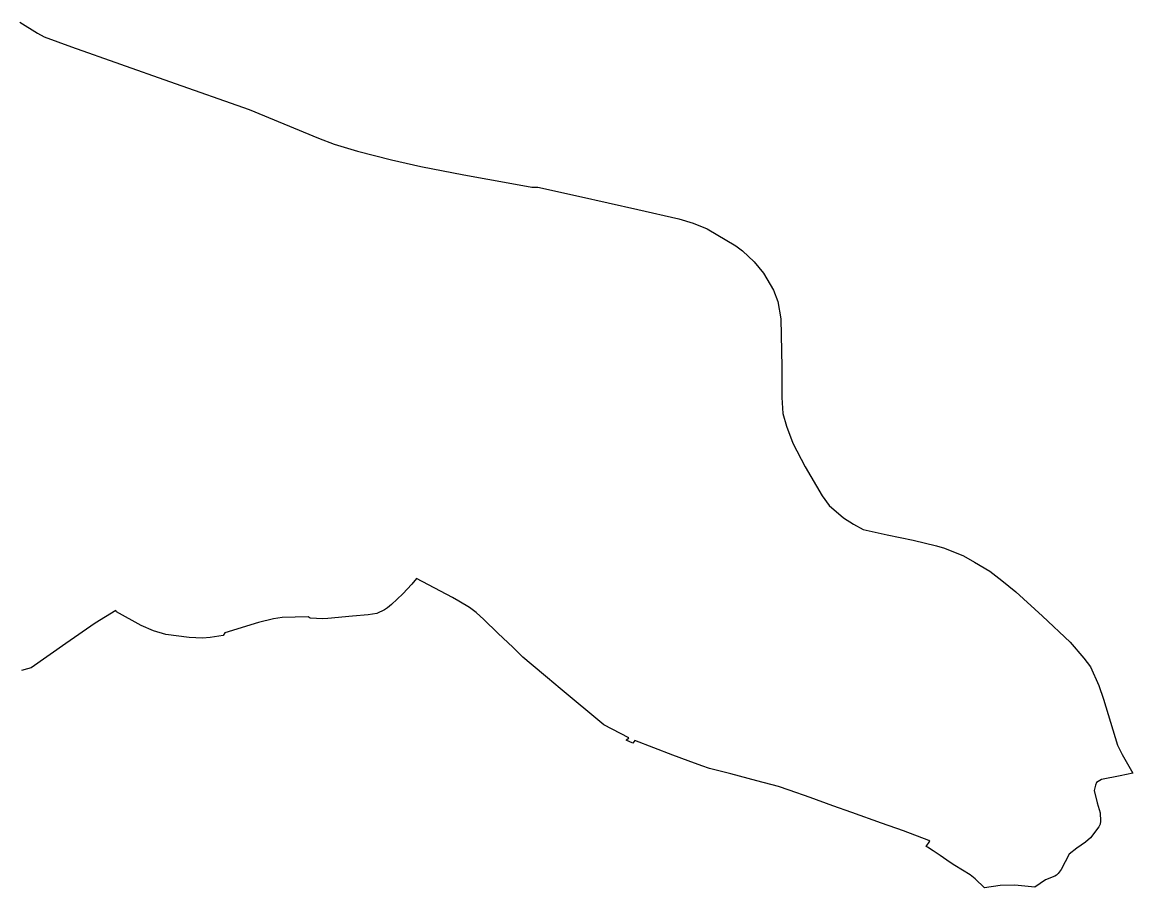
# Model space of a CAD drawing. Extents: x 1208104 to 1212743, y 6150498 to 6153217.
# Drawn here: x 1211749 to 1212743, y 6151112 to 6151885 of the extents above; entities that cross this region are included whole.
import ezdxf

# ---------------------------------------------------------------- set-up
doc = ezdxf.new("R2010")
doc.units = 0
doc.linetypes.add('CONTINU', pattern=[0])
doc.layers.add('1SECTION', color=7, linetype='CONTINU')

msp = doc.modelspace()

# ---------------------------------------------------------------- linework, layer by layer
at = {"layer": '1SECTION'}
msp.add_lwpolyline([(1211747.06, 6151885.3), (1211762.72, 6151875.44), (1211768.77, 6151872.26), (1211793.27, 6151863.23), (1211880.86, 6151832.18), (1211952.26, 6151807.24), (1212014.15, 6151781.8), (1212028.25, 6151776.44), (1212049.12, 6151769.9), (1212079.49, 6151762.28), (1212105.74, 6151756.48), (1212144.19, 6151748.97), (1212187.24, 6151741.03), (1212204.96, 6151737.94), (1212210.47, 6151737.83), (1212246.73, 6151729.71), (1212299.8, 6151717.94), (1212336.55, 6151709.56), (1212349.2, 6151705.63), (1212361.72, 6151700.59), (1212387.5, 6151685.48), (1212393.49, 6151680.9), (1212403.74, 6151671), (1212412.35, 6151660.98), (1212421.21, 6151645.83), (1212424.89, 6151635.53), (1212427.85, 6151620.05), (1212428.48, 6151577.03), (1212428.47, 6151549.91), (1212429.38, 6151535.52), (1212432.7, 6151524.17), (1212438.59, 6151509.16), (1212449.5, 6151487.93), (1212464.7, 6151462.07), (1212470.88, 6151453.29), (1212483.64, 6151442.33), (1212492.63, 6151436.47), (1212501.23, 6151431.8), (1212522.91, 6151427.01), (1212546.18, 6151422.34), (1212567.07, 6151417.14), (1212574.02, 6151415.18), (1212591.02, 6151408.32), (1212601.07, 6151402.67), (1212614.6, 6151394.46), (1212625.51, 6151386.33), (1212637.94, 6151376.14), (1212661.61, 6151354.28), (1212686.41, 6151331.02), (1212698.87, 6151316.98), (1212704.67, 6151309.06), (1212712.26, 6151292.5), (1212716.19, 6151280.27), (1212728.9, 6151238.98), (1212733.13, 6151230.76), (1212742.51, 6151214.03), (1212731.3, 6151211.62), (1212714.5, 6151208.37), (1212710.18, 6151205.74), (1212709.13, 6151203.29), (1212707.9, 6151198.51), (1212710.54, 6151187.45), (1212713.26, 6151178.58), (1212713.68, 6151171.15), (1212713.38, 6151168.47), (1212712.11, 6151166.02), (1212704.54, 6151156.35), (1212700.1, 6151152.28), (1212692.39, 6151146.95), (1212685.62, 6151141.63), (1212678.47, 6151127.81), (1212675.88, 6151124.23), (1212674.37, 6151122.78), (1212672.91, 6151121.85), (1212664.51, 6151118.6), (1212654.97, 6151112.14), (1212636.99, 6151113.83), (1212623.89, 6151113.66), (1212610, 6151111.59), (1212601.39, 6151119.44), (1212597.07, 6151123.04), (1212583.43, 6151131.48), (1212579.03, 6151134.29), (1212570.35, 6151140.54), (1212563.88, 6151144.72), (1212563.88, 6151144.72), (1212558.75, 6151147.77), (1212557.74, 6151148.56), (1212561.09, 6151153.26), (1212560.09, 6151153.98), (1212537.5, 6151162.4), (1212517.7, 6151169.4), (1212491.14, 6151178.78), (1212474.19, 6151184.9), (1212453.95, 6151192.15), (1212435.1, 6151198.77), (1212425.76, 6151202.02), (1212406.28, 6151207.27), (1212383.08, 6151213.34), (1212364.01, 6151218.33), (1212356.91, 6151220.53), (1212344.8, 6151224.97), (1212331.24, 6151230.07), (1212297.24, 6151243.25), (1212295.23, 6151240.85), (1212289.47, 6151243.59), (1212291.62, 6151245.68), (1212269.36, 6151257.35), (1212230.45, 6151289.64), (1212219.03, 6151299.23), (1212204.39, 6151311.39), (1212196.99, 6151317.81), (1212188.28, 6151326.23), (1212174.7, 6151339.14), (1212162, 6151351.28), (1212155.22, 6151357.63), (1212149.17, 6151362.02), (1212139.84, 6151367.69), (1212134.17, 6151370.95), (1212101.82, 6151388), (1212097.75, 6151383.05), (1212089.66, 6151374.34), (1212079.59, 6151364.86), (1212075.97, 6151361.74), (1212073.33, 6151359.91), (1212066.24, 6151356.72), (1212058.67, 6151355.56), (1212044.6, 6151354.37), (1212022.52, 6151352.24), (1212018.08, 6151351.9), (1212006.77, 6151352.7), (1212004.83, 6151353.81), (1211981.77, 6151353.21), (1211973.94, 6151351.85), (1211960.67, 6151348.67), (1211930.43, 6151339.42), (1211928.84, 6151337.22), (1211917.34, 6151335.29), (1211910.33, 6151334.66), (1211898.64, 6151335.32), (1211877.73, 6151337.86), (1211866.49, 6151341.24), (1211855.64, 6151346), (1211833.62, 6151358.27), (1211832.89, 6151359.33), (1211814.51, 6151348.07), (1211788.19, 6151329.99), (1211757.11, 6151308.29), (1211753.8, 6151307.24), (1211748.44, 6151305.88)], dxfattribs=at)

doc.saveas('drawing.dxf')
